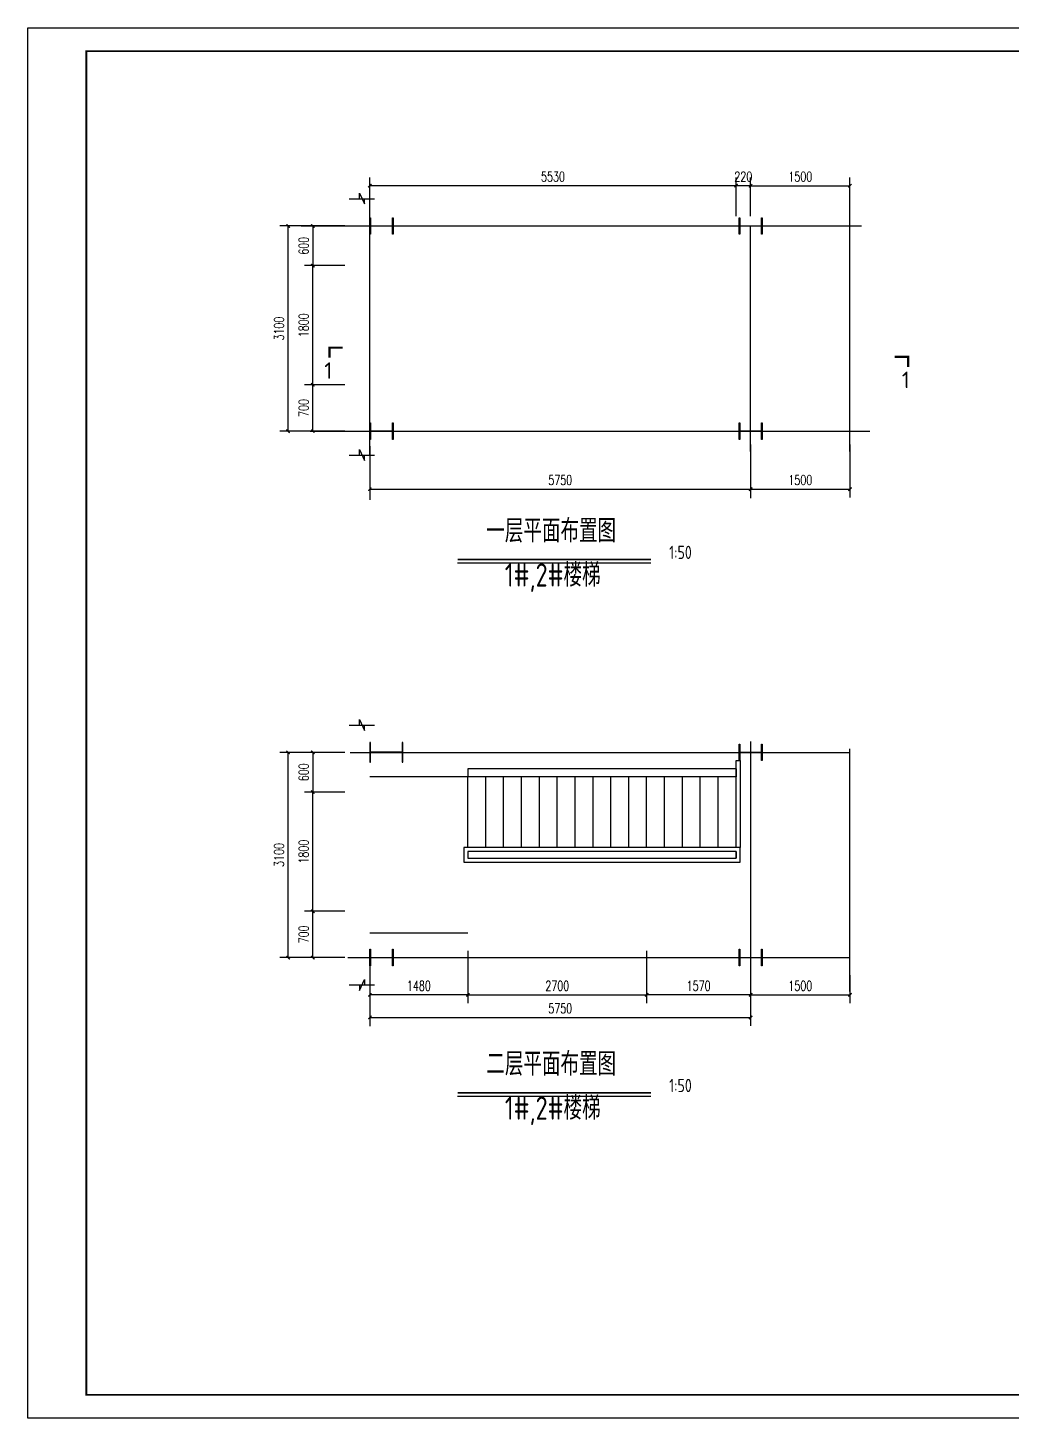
# Model space of a CAD drawing. Extents: x 180850 to 1399066, y 48356 to 327880.
# Drawn here: x 890098 to 904964, y 274951 to 295950 of the extents above; entities that cross this region are included whole.
import ezdxf
from ezdxf.enums import TextEntityAlignment as Align

# ---------------------------------------------------------------- set-up
doc = ezdxf.new("R2010")
doc.units = 0
doc.header["$LTSCALE"] = 1000
for name, color, linetype in [('AXIS', 3, 'Continuous'), ('BORDER', 7, 'Continuous'), ('DOTE', 1, 'Continuous'), ('GZ', 50, 'Continuous'), ('NUM', 7, 'Continuous'), ('PUB_DIM', 3, 'Continuous'), ('PUB_TEXT', 7, 'Continuous'), ('PUB_TITLE', 4, 'Continuous'), ('STAIR', 2, 'Continuous'), ('WALL', 9, 'Continuous')]:
    doc.layers.add(name, color=color, linetype=linetype)
doc.styles.add('_TCH_DIM_T3', font='SIMPLEX', dxfattribs={"width": 0.705882, "bigfont": 'GBCBIG'})
doc.styles.add('TSSD_Norm', font='tssdeng.shx', dxfattribs={"bigfont": 'hztxt.shx'})
doc.dimstyles.new('_TCH_ARCH&&50', dxfattribs={"dimtxt": 148.75, "dimasz": 50, "dimexe": 125, "dimexo": 150, "dimgap": 63.125, "dimtad": 1, "dimdec": 0, "dimzin": 0, "dimdsep": 46, "dimtxsty": '_TCH_DIM_T3', "dimblk": 'ARCHTICK', "dimcen": 0.09, "dimclrt": 7, "dimazin": 2, "dimtfac": 1, "dimtdec": 0, "dimtix": 1, "dimtmove": 2, "dimatfit": 3, "dimfxl": 1, "dimtolj": 1, "dimtzin": 0, "dimarcsym": 0})

# ---------------------------------------------------------------- blocks, each defined once
blk = doc.blocks.new('_ArchTick')
at = {"color": 0, "linetype": 'ByBlock', "const_width": 0.4}
blk.add_lwpolyline([(-0.5, -0.5), (0.5, 0.5)], dxfattribs=at)
blk = doc.blocks.new('*D2095')
at = {"layer": 'AXIS', "color": 0, "lineweight": -2, "transparency": 16777216}
for p, q in [((900794, 293108), (900794, 293691)), ((901014, 293108), (901014, 293691)), ((900794, 293566), (900744, 293566)), ((901014, 293566), (900794, 293566)), ((901014, 293566), (901064, 293566))]:
    blk.add_line(p, q, dxfattribs=at)
at = {"layer": 'Defpoints', "color": 0, "transparency": 16777216}
for p in [(900794, 293566), (900794, 292958), (901014, 292958)]:
    blk.add_point(p, dxfattribs=at)
at = {"layer": 'AXIS', "color": 0, "lineweight": -2, "transparency": 16777216, "xscale": 50, "yscale": 50, "zscale": 50}
blk.add_blockref('_ArchTick', (900794, 293566), dxfattribs=at)
at = {"layer": 'AXIS', "color": 0, "lineweight": -2, "transparency": 16777216, "xscale": 50, "yscale": 50, "zscale": 50, "rotation": 180}
blk.add_blockref('_ArchTick', (901014, 293566), dxfattribs=at)
at = {"layer": 'AXIS', "color": 7, "transparency": 16777216, "insert": (900904, 293703), "char_height": 148.8, "attachment_point": 5, "style": '_TCH_DIM_T3'}
blk.add_mtext('\\A1;220', dxfattribs=at)
blk = doc.blocks.new('*D2096')
at = {"layer": 'AXIS', "color": 0, "lineweight": -2, "transparency": 16777216}
for p, q in [((895264, 293152), (895264, 293691)), ((900794, 293108), (900794, 293691)), ((900794, 293566), (895264, 293566))]:
    blk.add_line(p, q, dxfattribs=at)
at = {"layer": 'Defpoints', "color": 0, "transparency": 16777216}
for p in [(895264, 293566), (895264, 293002), (900794, 292958)]:
    blk.add_point(p, dxfattribs=at)
at = {"layer": 'AXIS', "color": 0, "lineweight": -2, "transparency": 16777216, "xscale": 50, "yscale": 50, "zscale": 50, "rotation": 180}
blk.add_blockref('_ArchTick', (895264, 293566), dxfattribs=at)
at = {"layer": 'AXIS', "color": 0, "lineweight": -2, "transparency": 16777216, "xscale": 50, "yscale": 50, "zscale": 50}
blk.add_blockref('_ArchTick', (900794, 293566), dxfattribs=at)
at = {"layer": 'AXIS', "color": 7, "transparency": 16777216, "insert": (898029, 293703), "char_height": 148.8, "attachment_point": 5, "style": '_TCH_DIM_T3'}
blk.add_mtext('\\A1;5530', dxfattribs=at)
blk = doc.blocks.new('*D2099')
at = {"layer": 'AXIS', "color": 0, "linetype": 'ByBlock', "lineweight": -2, "transparency": 16777216}
for p, q in [((895264, 289583), (895264, 288857)), ((901014, 289583), (901014, 288857)), ((895264, 288982), (901014, 288982))]:
    blk.add_line(p, q, dxfattribs=at)
at = {"layer": 'Defpoints', "color": 0, "linetype": 'ByBlock', "transparency": 16777216}
for p in [(895264, 289733), (901014, 289733), (901014, 288982)]:
    blk.add_point(p, dxfattribs=at)
at = {"layer": 'AXIS', "color": 0, "linetype": 'ByBlock', "lineweight": -2, "transparency": 16777216, "xscale": 50, "yscale": 50, "zscale": 50, "rotation": 180}
blk.add_blockref('_ArchTick', (895264, 288982), dxfattribs=at)
at = {"layer": 'AXIS', "color": 0, "linetype": 'ByBlock', "lineweight": -2, "transparency": 16777216, "xscale": 50, "yscale": 50, "zscale": 50}
blk.add_blockref('_ArchTick', (901014, 288982), dxfattribs=at)
at = {"layer": 'AXIS', "color": 7, "linetype": 'ByBlock', "transparency": 16777216, "insert": (898139, 289120), "char_height": 148.8, "attachment_point": 5, "style": '_TCH_DIM_T3'}
blk.add_mtext('\\A1;5750', dxfattribs=at)
blk = doc.blocks.new('*D2100')
at = {"layer": 'AXIS', "color": 0, "linetype": 'ByBlock', "lineweight": -2, "transparency": 16777216}
for p, q in [((894864, 285007), (893904, 285007)), ((894029, 281907), (894029, 285007)), ((894864, 281907), (893904, 281907))]:
    blk.add_line(p, q, dxfattribs=at)
at = {"layer": 'Defpoints', "color": 0, "linetype": 'ByBlock', "transparency": 16777216}
for p in [(894029, 285007), (895014, 285007), (895014, 281907)]:
    blk.add_point(p, dxfattribs=at)
at = {"layer": 'AXIS', "color": 0, "linetype": 'ByBlock', "lineweight": -2, "transparency": 16777216, "xscale": 50, "yscale": 50, "zscale": 50}
for p, rotation in [((894029, 285007), 90), ((894029, 281907), 270)]:
    blk.add_blockref('_ArchTick', p, dxfattribs=dict(at, rotation=rotation))
at = {"layer": 'AXIS', "color": 7, "linetype": 'ByBlock', "transparency": 16777216, "insert": (893892, 283457), "char_height": 148.8, "attachment_point": 5, "rotation": 90, "style": '_TCH_DIM_T3'}
blk.add_mtext('\\A1;3100', dxfattribs=at)
blk = doc.blocks.new('*D2101')
at = {"layer": 'AXIS', "color": 0, "linetype": 'ByBlock', "lineweight": -2, "transparency": 16777216}
for p, q in [((895264, 281632), (895264, 280878)), ((901014, 281632), (901014, 280878)), ((895264, 281003), (901014, 281003))]:
    blk.add_line(p, q, dxfattribs=at)
at = {"layer": 'Defpoints', "color": 0, "linetype": 'ByBlock', "transparency": 16777216}
for p in [(895264, 281782), (901014, 281782), (901014, 281003)]:
    blk.add_point(p, dxfattribs=at)
at = {"layer": 'AXIS', "color": 0, "linetype": 'ByBlock', "lineweight": -2, "transparency": 16777216, "xscale": 50, "yscale": 50, "zscale": 50, "rotation": 180}
blk.add_blockref('_ArchTick', (895264, 281003), dxfattribs=at)
at = {"layer": 'AXIS', "color": 0, "linetype": 'ByBlock', "lineweight": -2, "transparency": 16777216, "xscale": 50, "yscale": 50, "zscale": 50}
blk.add_blockref('_ArchTick', (901014, 281003), dxfattribs=at)
at = {"layer": 'AXIS', "color": 7, "linetype": 'ByBlock', "transparency": 16777216, "insert": (898139, 281140), "char_height": 148.8, "attachment_point": 5, "style": '_TCH_DIM_T3'}
blk.add_mtext('\\A1;5750', dxfattribs=at)
blk = doc.blocks.new('*D2102')
at = {"layer": 'AXIS', "color": 0, "lineweight": -2, "transparency": 16777216}
for p, q in [((899444, 282008), (899444, 281219)), ((901014, 281754), (901014, 281219)), ((901014, 281344), (899444, 281344))]:
    blk.add_line(p, q, dxfattribs=at)
at = {"layer": 'Defpoints', "color": 0, "transparency": 16777216}
for p in [(899444, 282158), (901014, 281904), (899444, 281344)]:
    blk.add_point(p, dxfattribs=at)
at = {"layer": 'AXIS', "color": 0, "lineweight": -2, "transparency": 16777216, "xscale": 50, "yscale": 50, "zscale": 50, "rotation": 180}
blk.add_blockref('_ArchTick', (899444, 281344), dxfattribs=at)
at = {"layer": 'AXIS', "color": 0, "lineweight": -2, "transparency": 16777216, "xscale": 50, "yscale": 50, "zscale": 50}
blk.add_blockref('_ArchTick', (901014, 281344), dxfattribs=at)
at = {"layer": 'AXIS', "color": 7, "transparency": 16777216, "insert": (900229, 281481), "char_height": 148.8, "attachment_point": 5, "style": '_TCH_DIM_T3'}
blk.add_mtext('\\A1;1570', dxfattribs=at)
blk = doc.blocks.new('*D2103')
at = {"layer": 'AXIS', "color": 0, "lineweight": -2, "transparency": 16777216}
for p, q in [((896744, 282008), (896744, 281219)), ((899444, 282008), (899444, 281219)), ((896744, 281344), (899444, 281344))]:
    blk.add_line(p, q, dxfattribs=at)
at = {"layer": 'Defpoints', "color": 0, "transparency": 16777216}
for p in [(896744, 282158), (899444, 282158), (899444, 281344)]:
    blk.add_point(p, dxfattribs=at)
at = {"layer": 'AXIS', "color": 0, "lineweight": -2, "transparency": 16777216, "xscale": 50, "yscale": 50, "zscale": 50, "rotation": 180}
blk.add_blockref('_ArchTick', (896744, 281344), dxfattribs=at)
at = {"layer": 'AXIS', "color": 0, "lineweight": -2, "transparency": 16777216, "xscale": 50, "yscale": 50, "zscale": 50}
blk.add_blockref('_ArchTick', (899444, 281344), dxfattribs=at)
at = {"layer": 'AXIS', "color": 7, "transparency": 16777216, "insert": (898094, 281481), "char_height": 148.8, "attachment_point": 5, "style": '_TCH_DIM_T3'}
blk.add_mtext('\\A1;2700', dxfattribs=at)
blk = doc.blocks.new('*D2104')
at = {"layer": 'AXIS', "color": 0, "lineweight": -2, "transparency": 16777216}
for p, q in [((895264, 282008), (895264, 281219)), ((896744, 282008), (896744, 281219)), ((896744, 281344), (895264, 281344))]:
    blk.add_line(p, q, dxfattribs=at)
at = {"layer": 'Defpoints', "color": 0, "transparency": 16777216}
for p in [(895264, 282158), (896744, 282158), (895264, 281344)]:
    blk.add_point(p, dxfattribs=at)
at = {"layer": 'AXIS', "color": 0, "lineweight": -2, "transparency": 16777216, "xscale": 50, "yscale": 50, "zscale": 50, "rotation": 180}
blk.add_blockref('_ArchTick', (895264, 281344), dxfattribs=at)
at = {"layer": 'AXIS', "color": 0, "lineweight": -2, "transparency": 16777216, "xscale": 50, "yscale": 50, "zscale": 50}
blk.add_blockref('_ArchTick', (896744, 281344), dxfattribs=at)
at = {"layer": 'AXIS', "color": 7, "transparency": 16777216, "insert": (896004, 281481), "char_height": 148.8, "attachment_point": 5, "style": '_TCH_DIM_T3'}
blk.add_mtext('\\A1;1480', dxfattribs=at)
blk = doc.blocks.new('*D2105')
at = {"layer": 'AXIS', "color": 0, "lineweight": -2, "transparency": 16777216}
for p, q in [((894887, 290558), (894277, 290558)), ((894402, 289858), (894402, 290558)), ((894887, 289858), (894277, 289858))]:
    blk.add_line(p, q, dxfattribs=at)
at = {"layer": 'Defpoints', "color": 0, "transparency": 16777216}
for p in [(894402, 290558), (895037, 290558), (895037, 289858)]:
    blk.add_point(p, dxfattribs=at)
at = {"layer": 'AXIS', "color": 0, "lineweight": -2, "transparency": 16777216, "xscale": 50, "yscale": 50, "zscale": 50}
for p, rotation in [((894402, 290558), 90), ((894402, 289858), 270)]:
    blk.add_blockref('_ArchTick', p, dxfattribs=dict(at, rotation=rotation))
at = {"layer": 'AXIS', "color": 7, "transparency": 16777216, "insert": (894264, 290208), "char_height": 148.8, "attachment_point": 5, "rotation": 90, "style": '_TCH_DIM_T3'}
blk.add_mtext('\\A1;700', dxfattribs=at)
blk = doc.blocks.new('*D2106')
at = {"layer": 'AXIS', "color": 0, "lineweight": -2, "transparency": 16777216}
for p, q in [((894887, 292358), (894277, 292358)), ((894402, 290558), (894402, 292358)), ((894887, 290558), (894277, 290558))]:
    blk.add_line(p, q, dxfattribs=at)
at = {"layer": 'Defpoints', "color": 0, "transparency": 16777216}
for p in [(894402, 292358), (895037, 292358), (895037, 290558)]:
    blk.add_point(p, dxfattribs=at)
at = {"layer": 'AXIS', "color": 0, "lineweight": -2, "transparency": 16777216, "xscale": 50, "yscale": 50, "zscale": 50}
for p, rotation in [((894402, 292358), 90), ((894402, 290558), 270)]:
    blk.add_blockref('_ArchTick', p, dxfattribs=dict(at, rotation=rotation))
at = {"layer": 'AXIS', "color": 7, "transparency": 16777216, "insert": (894264, 291458), "char_height": 148.8, "attachment_point": 5, "rotation": 90, "style": '_TCH_DIM_T3'}
blk.add_mtext('\\A1;1800', dxfattribs=at)
blk = doc.blocks.new('*D2107')
at = {"layer": 'AXIS', "color": 0, "lineweight": -2, "transparency": 16777216}
for p, q in [((894887, 292958), (894277, 292958)), ((894402, 292958), (894402, 292358)), ((894887, 292358), (894277, 292358))]:
    blk.add_line(p, q, dxfattribs=at)
at = {"layer": 'Defpoints', "color": 0, "transparency": 16777216}
for p in [(895037, 292958), (894402, 292358), (895037, 292358)]:
    blk.add_point(p, dxfattribs=at)
at = {"layer": 'AXIS', "color": 0, "lineweight": -2, "transparency": 16777216, "xscale": 50, "yscale": 50, "zscale": 50}
for p, rotation in [((894402, 292958), 90), ((894402, 292358), 270)]:
    blk.add_blockref('_ArchTick', p, dxfattribs=dict(at, rotation=rotation))
at = {"layer": 'AXIS', "color": 7, "transparency": 16777216, "insert": (894264, 292658), "char_height": 148.8, "attachment_point": 5, "rotation": 90, "style": '_TCH_DIM_T3'}
blk.add_mtext('\\A1;600', dxfattribs=at)
blk = doc.blocks.new('*D2108')
at = {"layer": 'AXIS', "color": 0, "lineweight": -2, "transparency": 16777216}
for p, q in [((894887, 282607), (894277, 282607)), ((894402, 281907), (894402, 282607)), ((894887, 281907), (894277, 281907))]:
    blk.add_line(p, q, dxfattribs=at)
at = {"layer": 'Defpoints', "color": 0, "transparency": 16777216}
for p in [(894402, 282607), (895037, 282607), (895037, 281907)]:
    blk.add_point(p, dxfattribs=at)
at = {"layer": 'AXIS', "color": 0, "lineweight": -2, "transparency": 16777216, "xscale": 50, "yscale": 50, "zscale": 50}
for p, rotation in [((894402, 282607), 90), ((894402, 281907), 270)]:
    blk.add_blockref('_ArchTick', p, dxfattribs=dict(at, rotation=rotation))
at = {"layer": 'AXIS', "color": 7, "transparency": 16777216, "insert": (894264, 282257), "char_height": 148.8, "attachment_point": 5, "rotation": 90, "style": '_TCH_DIM_T3'}
blk.add_mtext('\\A1;700', dxfattribs=at)
blk = doc.blocks.new('*D2109')
at = {"layer": 'AXIS', "color": 0, "lineweight": -2, "transparency": 16777216}
for p, q in [((894887, 284407), (894277, 284407)), ((894402, 282607), (894402, 284407)), ((894887, 282607), (894277, 282607))]:
    blk.add_line(p, q, dxfattribs=at)
at = {"layer": 'Defpoints', "color": 0, "transparency": 16777216}
for p in [(894402, 284407), (895037, 284407), (895037, 282607)]:
    blk.add_point(p, dxfattribs=at)
at = {"layer": 'AXIS', "color": 0, "lineweight": -2, "transparency": 16777216, "xscale": 50, "yscale": 50, "zscale": 50}
for p, rotation in [((894402, 284407), 90), ((894402, 282607), 270)]:
    blk.add_blockref('_ArchTick', p, dxfattribs=dict(at, rotation=rotation))
at = {"layer": 'AXIS', "color": 7, "transparency": 16777216, "insert": (894264, 283507), "char_height": 148.8, "attachment_point": 5, "rotation": 90, "style": '_TCH_DIM_T3'}
blk.add_mtext('\\A1;1800', dxfattribs=at)
blk = doc.blocks.new('*D2110')
at = {"layer": 'AXIS', "color": 0, "lineweight": -2, "transparency": 16777216}
for p, q in [((894887, 285007), (894277, 285007)), ((894402, 285007), (894402, 284407)), ((894887, 284407), (894277, 284407))]:
    blk.add_line(p, q, dxfattribs=at)
at = {"layer": 'Defpoints', "color": 0, "transparency": 16777216}
for p in [(895037, 285007), (894402, 284407), (895037, 284407)]:
    blk.add_point(p, dxfattribs=at)
at = {"layer": 'AXIS', "color": 0, "lineweight": -2, "transparency": 16777216, "xscale": 50, "yscale": 50, "zscale": 50}
for p, rotation in [((894402, 285007), 90), ((894402, 284407), 270)]:
    blk.add_blockref('_ArchTick', p, dxfattribs=dict(at, rotation=rotation))
at = {"layer": 'AXIS', "color": 7, "transparency": 16777216, "insert": (894264, 284707), "char_height": 148.8, "attachment_point": 5, "rotation": 90, "style": '_TCH_DIM_T3'}
blk.add_mtext('\\A1;600', dxfattribs=at)
blk = doc.blocks.new('*D2111')
at = {"layer": 'AXIS', "color": 0, "linetype": 'ByBlock', "lineweight": -2, "transparency": 16777216}
for p, q in [((894864, 292958), (893904, 292958)), ((894029, 289858), (894029, 292958)), ((894864, 289858), (893904, 289858))]:
    blk.add_line(p, q, dxfattribs=at)
at = {"layer": 'Defpoints', "color": 0, "linetype": 'ByBlock', "transparency": 16777216}
for p in [(894029, 292958), (895014, 292958), (895014, 289858)]:
    blk.add_point(p, dxfattribs=at)
at = {"layer": 'AXIS', "color": 0, "linetype": 'ByBlock', "lineweight": -2, "transparency": 16777216, "xscale": 50, "yscale": 50, "zscale": 50}
for p, rotation in [((894029, 292958), 90), ((894029, 289858), 270)]:
    blk.add_blockref('_ArchTick', p, dxfattribs=dict(at, rotation=rotation))
at = {"layer": 'AXIS', "color": 7, "linetype": 'ByBlock', "transparency": 16777216, "insert": (893892, 291408), "char_height": 148.8, "attachment_point": 5, "rotation": 90, "style": '_TCH_DIM_T3'}
blk.add_mtext('\\A1;3100', dxfattribs=at)
blk = doc.blocks.new('*D2112')
at = {"layer": 'AXIS', "color": 0, "lineweight": -2, "transparency": 16777216}
for p, q in [((901014, 293108), (901014, 293691)), ((902514, 293112), (902514, 293691)), ((901014, 293566), (902514, 293566))]:
    blk.add_line(p, q, dxfattribs=at)
at = {"layer": 'Defpoints', "color": 0, "transparency": 16777216}
for p in [(902514, 293566), (901014, 292958), (902514, 292962)]:
    blk.add_point(p, dxfattribs=at)
at = {"layer": 'AXIS', "color": 0, "lineweight": -2, "transparency": 16777216, "xscale": 50, "yscale": 50, "zscale": 50, "rotation": 180}
blk.add_blockref('_ArchTick', (901014, 293566), dxfattribs=at)
at = {"layer": 'AXIS', "color": 0, "lineweight": -2, "transparency": 16777216, "xscale": 50, "yscale": 50, "zscale": 50}
blk.add_blockref('_ArchTick', (902514, 293566), dxfattribs=at)
at = {"layer": 'AXIS', "color": 7, "transparency": 16777216, "insert": (901764, 293703), "char_height": 148.8, "attachment_point": 5, "style": '_TCH_DIM_T3'}
blk.add_mtext('\\A1;1500', dxfattribs=at)
blk = doc.blocks.new('*D2113')
at = {"layer": 'AXIS', "color": 0, "lineweight": -2, "transparency": 16777216}
for p, q in [((901014, 289615), (901014, 288857)), ((902514, 289655), (902514, 288857)), ((901014, 288982), (902514, 288982))]:
    blk.add_line(p, q, dxfattribs=at)
at = {"layer": 'Defpoints', "color": 0, "transparency": 16777216}
for p in [(902514, 289805), (901014, 289765), (902514, 288982)]:
    blk.add_point(p, dxfattribs=at)
at = {"layer": 'AXIS', "color": 0, "lineweight": -2, "transparency": 16777216, "xscale": 50, "yscale": 50, "zscale": 50, "rotation": 180}
blk.add_blockref('_ArchTick', (901014, 288982), dxfattribs=at)
at = {"layer": 'AXIS', "color": 0, "lineweight": -2, "transparency": 16777216, "xscale": 50, "yscale": 50, "zscale": 50}
blk.add_blockref('_ArchTick', (902514, 288982), dxfattribs=at)
at = {"layer": 'AXIS', "color": 7, "transparency": 16777216, "insert": (901764, 289120), "char_height": 148.8, "attachment_point": 5, "style": '_TCH_DIM_T3'}
blk.add_mtext('\\A1;1500', dxfattribs=at)
blk = doc.blocks.new('*D2116')
at = {"layer": 'AXIS', "color": 0, "lineweight": -2, "transparency": 16777216}
for p, q in [((901014, 281637), (901014, 281219)), ((902514, 281642), (902514, 281219)), ((901014, 281344), (902514, 281344))]:
    blk.add_line(p, q, dxfattribs=at)
at = {"layer": 'Defpoints', "color": 0, "transparency": 16777216}
for p in [(901014, 281787), (902514, 281792), (902514, 281344)]:
    blk.add_point(p, dxfattribs=at)
at = {"layer": 'AXIS', "color": 0, "lineweight": -2, "transparency": 16777216, "xscale": 50, "yscale": 50, "zscale": 50, "rotation": 180}
blk.add_blockref('_ArchTick', (901014, 281344), dxfattribs=at)
at = {"layer": 'AXIS', "color": 0, "lineweight": -2, "transparency": 16777216, "xscale": 50, "yscale": 50, "zscale": 50}
blk.add_blockref('_ArchTick', (902514, 281344), dxfattribs=at)
at = {"layer": 'AXIS', "color": 7, "transparency": 16777216, "insert": (901764, 281481), "char_height": 148.8, "attachment_point": 5, "style": '_TCH_DIM_T3'}
blk.add_mtext('\\A1;1500', dxfattribs=at)

msp = doc.modelspace()

# ---------------------------------------------------------------- linework, layer by layer
msp.add_lwpolyline([(900794.16, 284882.34), (900854.16, 284882.34), (900854.16, 283568.21), (900794.16, 283568.21)], close=True)
at = {"layer": 'AXIS'}
for p, q in [((894814.16, 292957.88), (894363.58, 292957.88)), ((895263.64, 289631.63), (895263.64, 288821.25)), ((901014.16, 289656.63), (901014.16, 288846.25)), ((894814.16, 285007.34), (893903.78, 285007.34)), ((895263.64, 281681.09), (895263.64, 280870.71)), ((901014.16, 281706.09), (901014.16, 280895.71))]:
    msp.add_line(p, q, dxfattribs=at)
at = {"layer": 'BORDER', "const_width": 26.52}
msp.add_lwpolyline([(890982.02, 275304.06), (890982.02, 295596.97), (919476.94, 295596.97), (919476.94, 275304.06)], close=True, dxfattribs=at)
at = {"layer": 'DOTE'}
for p, q in [((902514.16, 289552.21), (902514.16, 293215.22)), ((894224.21, 292957.88), (902690.79, 292957.88)), ((901014.16, 289552.21), (901014.16, 292957.88)), ((894363.58, 289857.88), (902815.57, 289857.88)), ((894965.48, 285007.34), (902514.16, 285007.34)), ((901014.16, 285169.09), (901014.16, 281593.13)), ((902514.16, 281395.38), (902514.16, 285058.38)), ((894933.25, 281907.34), (902514.16, 281907.34))]:
    msp.add_line(p, q, dxfattribs=at)
at = {"layer": 'GZ'}
for points in [[(895264.16, 292832.88), (895264.16, 293082.88), (895274.16, 293082.88), (895274.16, 292964.73), (895279.16, 292960.88), (895599.51, 292960.88), (895604.16, 292964.73), (895604.16, 293082.88), (895614.16, 293082.88), (895614.16, 292832.88), (895604.16, 292832.88), (895604.16, 292950.88), (895599.67, 292954.88), (895279.16, 292954.88), (895274.16, 292950.88), (895274.16, 292832.88), (895264.16, 292832.88)], [(900838.9, 292832.88), (900838.9, 293082.88), (900848.9, 293082.88), (900848.9, 292964.73), (900853.9, 292960.88), (901174.25, 292960.88), (901178.9, 292964.73), (901178.9, 293082.88), (901188.9, 293082.88), (901188.9, 292832.88), (901178.9, 292832.88), (901178.9, 292950.88), (901174.41, 292954.88), (900853.9, 292954.88), (900848.9, 292950.88), (900848.9, 292832.88), (900838.9, 292832.88)], [(895264.16, 289732.88), (895264.16, 289982.88), (895274.16, 289982.88), (895274.16, 289864.73), (895279.16, 289860.88), (895599.51, 289860.88), (895604.16, 289864.73), (895604.16, 289982.88), (895614.16, 289982.88), (895614.16, 289732.88), (895604.16, 289732.88), (895604.16, 289850.88), (895599.67, 289854.88), (895279.16, 289854.88), (895274.16, 289850.88), (895274.16, 289732.88), (895264.16, 289732.88)], [(900838.9, 289732.88), (900838.9, 289982.88), (900848.9, 289982.88), (900848.9, 289864.73), (900853.9, 289860.88), (901174.25, 289860.88), (901178.9, 289864.73), (901178.9, 289982.88), (901188.9, 289982.88), (901188.9, 289732.88), (901178.9, 289732.88), (901178.9, 289850.88), (901174.41, 289854.88), (900853.9, 289854.88), (900848.9, 289850.88), (900848.9, 289732.88), (900838.9, 289732.88)], [(895264.16, 285157.34), (895264.16, 284857.34), (895274.16, 284857.34), (895274.16, 285000.49), (895279.16, 285004.34), (895749.51, 285004.34), (895754.16, 285000.49), (895754.16, 284857.34), (895764.16, 284857.34), (895764.16, 285157.34), (895754.16, 285157.34), (895754.16, 285014.34), (895749.67, 285010.34), (895279.16, 285010.34), (895274.16, 285014.34), (895274.16, 285157.34), (895264.16, 285157.34)], [(900838.9, 284882.34), (900838.9, 285132.34), (900848.9, 285132.34), (900848.9, 285014.19), (900853.9, 285010.34), (901174.25, 285010.34), (901178.9, 285014.19), (901178.9, 285132.34), (901188.9, 285132.34), (901188.9, 284882.34), (901178.9, 284882.34), (901178.9, 285000.34), (901174.41, 285004.34), (900853.9, 285004.34), (900848.9, 285000.34), (900848.9, 284882.34), (900838.9, 284882.34)], [(895264.16, 281782.34), (895264.16, 282032.34), (895274.16, 282032.34), (895274.16, 281914.19), (895279.16, 281910.34), (895599.51, 281910.34), (895604.16, 281914.19), (895604.16, 282032.34), (895614.16, 282032.34), (895614.16, 281782.34), (895604.16, 281782.34), (895604.16, 281900.34), (895599.67, 281904.34), (895279.16, 281904.34), (895274.16, 281900.34), (895274.16, 281782.34), (895264.16, 281782.34)], [(900838.9, 281782.34), (900838.9, 282032.34), (900848.9, 282032.34), (900848.9, 281914.19), (900853.9, 281910.34), (901174.25, 281910.34), (901178.9, 281914.19), (901178.9, 282032.34), (901188.9, 282032.34), (901188.9, 281782.34), (901178.9, 281782.34), (901178.9, 281900.34), (901174.41, 281904.34), (900853.9, 281904.34), (900848.9, 281900.34), (900848.9, 281782.34), (900838.9, 281782.34)]]:
    msp.add_lwpolyline(points, close=True, dxfattribs=at)
at = {"layer": 'NUM', "const_width": 25}
for points in [[(896588.58, 287917.71), (899507.25, 287917.71)], [(896588.58, 279865.88), (899507.25, 279865.88)]]:
    msp.add_lwpolyline(points, dxfattribs=at)
at = {"layer": 'NUM'}
for points in [[(896588.58, 287867.71), (899507.25, 287867.71)], [(896588.58, 279815.88), (899507.25, 279815.88)]]:
    msp.add_lwpolyline(points, dxfattribs=at)
at = {"layer": 'PUB_DIM', "const_width": 35}
for points in [[(894652.43, 290969.41), (894652.43, 291119.41), (894852.43, 291119.41)], [(903391, 290829.02), (903391, 290979.02), (903191, 290979.02)]]:
    msp.add_lwpolyline(points, dxfattribs=at)
at = {"layer": 'PUB_TITLE'}
msp.add_lwpolyline([(890098.18, 274950.52), (890098.18, 295950.5), (919830.47, 295950.5), (919830.47, 274950.52)], close=True, dxfattribs=at)
at = {"layer": 'STAIR'}
for p, q in [((900794.16, 284638.21), (895264.16, 284638.21)), ((900794.16, 284758.21), (896744.16, 284758.21)), ((896744.16, 284758.21), (896744.16, 284638.21)), ((896744.16, 283568.21), (896744.16, 284638.21)), ((897014.16, 283568.21), (897014.16, 284638.21)), ((897284.16, 283568.21), (897284.16, 284638.21)), ((897554.16, 283568.21), (897554.16, 284638.21)), ((897824.16, 283568.21), (897824.16, 284638.21)), ((898094.16, 283568.21), (898094.16, 284638.21)), ((898364.16, 283568.21), (898364.16, 284638.21)), ((898634.16, 283568.21), (898634.16, 284638.21)), ((898904.16, 283568.21), (898904.16, 284638.21)), ((899174.16, 283568.21), (899174.16, 284638.21)), ((899444.16, 283568.21), (899444.16, 284638.21)), ((899714.16, 283568.21), (899714.16, 284638.21)), ((899984.16, 283568.21), (899984.16, 284638.21)), ((900254.16, 283568.21), (900254.16, 284638.21)), ((900524.16, 283568.21), (900524.16, 284638.21)), ((900794.16, 284758.21), (900794.16, 284638.21)), ((900794.16, 283568.21), (900794.16, 284638.21)), ((900794.16, 283568.21), (896684.16, 283568.21)), ((896684.16, 283568.21), (896684.16, 283348.21)), ((898779.96, 283508.21), (896744.16, 283508.21)), ((900794.16, 283508.21), (896744.16, 283508.21)), ((896744.16, 283508.21), (896744.16, 283408.21)), ((900794.16, 283508.21), (898888.13, 283508.21)), ((900794.16, 283408.21), (900794.16, 283508.21)), ((900794.16, 283508.21), (900794.16, 283408.21)), ((900854.16, 283348.21), (900854.16, 283568.21)), ((896684.16, 283348.21), (900854.16, 283348.21)), ((896744.16, 283408.21), (900794.16, 283408.21)), ((896744.16, 282278.21), (895264.16, 282278.21))]:
    msp.add_line(p, q, dxfattribs=at)
at = {"layer": 'WALL'}
for p, q in [((895108.53, 293369.3), (895108.53, 293453.95)), ((895108.53, 293453.95), (895181.42, 293289.77)), ((894953.31, 293369.3), (895335, 293369.3)), ((894953.31, 293369.3), (895335, 293369.3)), ((895181.42, 293289.77), (895181.42, 293369.3)), ((895264.16, 289496.92), (895264.16, 293363.07)), ((894952.49, 289495.74), (895334.18, 289495.74)), ((895107.71, 289495.74), (895107.71, 289580.38)), ((895107.71, 289580.38), (895180.6, 289416.21)), ((895180.6, 289416.21), (895180.6, 289495.74)), ((894953.31, 285418.77), (895335, 285418.77)), ((894953.31, 285418.77), (895335, 285418.77)), ((895108.53, 285418.77), (895108.53, 285503.41)), ((895108.53, 285503.41), (895181.42, 285339.24)), ((895181.42, 285339.24), (895181.42, 285418.77)), ((894953.31, 281495.92), (895335, 281495.92)), ((894953.31, 281495.92), (895335, 281495.92)), ((895108.53, 281411.28), (895181.42, 281575.45)), ((895108.53, 281495.92), (895108.53, 281411.28)), ((895181.42, 281575.45), (895181.42, 281495.92))]:
    msp.add_line(p, q, dxfattribs=at)

# ---------------------------------------------------------------- texts
at = {"layer": 'NUM', "style": 'TSSD_Norm', "width": 0.8}
for s, height, p in [(' 一层平面布置图', 350, (896852.37, 288072.57)), ('1:50', 200, (899783.77, 287867.71)), ('1#,2#楼梯', 350, (897301.67, 287405.56)), (' 二层平面布置图', 350, (896852.37, 280020.74)), ('1:50', 200, (899783.77, 279815.88)), ('1#,2#楼梯', 350, (897301.67, 279353.73))]:
    msp.add_text(s, height=height, dxfattribs=at).set_placement(p, align=Align.BOTTOM_LEFT)
at = {"layer": 'PUB_TEXT', "style": 'TSSD_Norm'}
for p in [(894636.08, 290773.06), (903356.84, 290632.67)]:
    msp.add_text('1', height=250, dxfattribs=at).set_placement(p, align=Align.MIDDLE_CENTER)

# ---------------------------------------------------------------- dimensions: what is measured, and where the dimension line sits
at = {"layer": 'AXIS'}
for base, p1, p2, picture, middle in [((895264.16, 293565.86), (900794.16, 292957.88), (895264.16, 293002.11), '*D2096', (898029.16, 293703.36)), ((900794.16, 293565.86), (901014.16, 292957.88), (900794.16, 292957.88), '*D2095', (900904.16, 293703.36)), ((895264.16, 281343.59), (896744.16, 282158.21), (895264.16, 282158.21), '*D2104', (896004.16, 281481.09)), ((899444.16, 281343.59), (901014.16, 281904.34), (899444.16, 282158.21), '*D2102', (900229.16, 281481.09))]:
    dim = msp.add_linear_dim(base=base, p1=p1, p2=p2, dimstyle='_TCH_ARCH&&50', dxfattribs=at)
    dim.commit()
    dim.dimension.update_dxf_attribs({"geometry": picture, "text_midpoint": middle})
for base, p1, p2, angle, picture, middle in [((902514.16, 293565.86), (901014.16, 292957.88), (902514.16, 292962.29), 180, '*D2112', (901764.16, 293703.36)), ((894401.81, 292357.89), (895037.4, 292957.88), (895037.46, 292357.89), 270, '*D2107', (894264.31, 292657.88)), ((894401.81, 292357.89), (895037.4, 290557.89), (895037.46, 292357.89), 90, '*D2106', (894264.31, 291457.89)), ((894401.81, 290557.89), (895037.46, 289857.88), (895037.4, 290557.89), 90, '*D2105', (894264.31, 290207.88)), ((902514.16, 288982.19), (901014.16, 289765.32), (902514.16, 289805.13), 180, '*D2113', (901764.16, 289119.69)), ((894401.81, 284407.35), (895037.4, 285007.34), (895037.46, 284407.35), 270, '*D2110', (894264.31, 284707.35)), ((894401.81, 284407.35), (895037.4, 282607.35), (895037.46, 284407.35), 90, '*D2109', (894264.31, 283507.35)), ((894401.81, 282607.35), (895037.46, 281907.34), (895037.4, 282607.35), 90, '*D2108', (894264.31, 282257.35)), ((899444.16, 281343.59), (896744.16, 282158.21), (899444.16, 282158.21), 180, '*D2103', (898094.16, 281481.09)), ((902514.16, 281343.59), (901014.16, 281787.34), (902514.16, 281791.75), 180, '*D2116', (901764.16, 281481.09))]:
    dim = msp.add_linear_dim(base=base, p1=p1, p2=p2, angle=angle, dimstyle='_TCH_ARCH&&50', dxfattribs=at)
    dim.commit()
    dim.dimension.update_dxf_attribs({"geometry": picture, "text_midpoint": middle})
at = {"layer": 'AXIS', "linetype": 'ByBlock'}
for base, p1, p2, picture, middle in [((894029.48, 292957.88), (895014.16, 289857.88), (895014.16, 292957.88), '*D2111', (893891.98, 291407.88)), ((894029.48, 285007.34), (895014.16, 281907.34), (895014.16, 285007.34), '*D2100', (893891.98, 283457.34))]:
    dim = msp.add_linear_dim(base=base, p1=p1, p2=p2, angle=90, dimstyle='_TCH_ARCH&&50', dxfattribs=at)
    dim.commit()
    dim.dimension.update_dxf_attribs({"geometry": picture, "text_midpoint": middle})
for base, p1, p2, picture, middle in [((901014.16, 288982.19), (895264.16, 289732.88), (901014.16, 289732.88), '*D2099', (898139.16, 289119.69)), ((901014.16, 281002.58), (895264.16, 281782.34), (901014.16, 281782.34), '*D2101', (898139.16, 281140.08))]:
    dim = msp.add_linear_dim(base=base, p1=p1, p2=p2, dimstyle='_TCH_ARCH&&50', dxfattribs=at)
    dim.commit()
    dim.dimension.update_dxf_attribs({"geometry": picture, "text_midpoint": middle})

doc.saveas('drawing.dxf')
